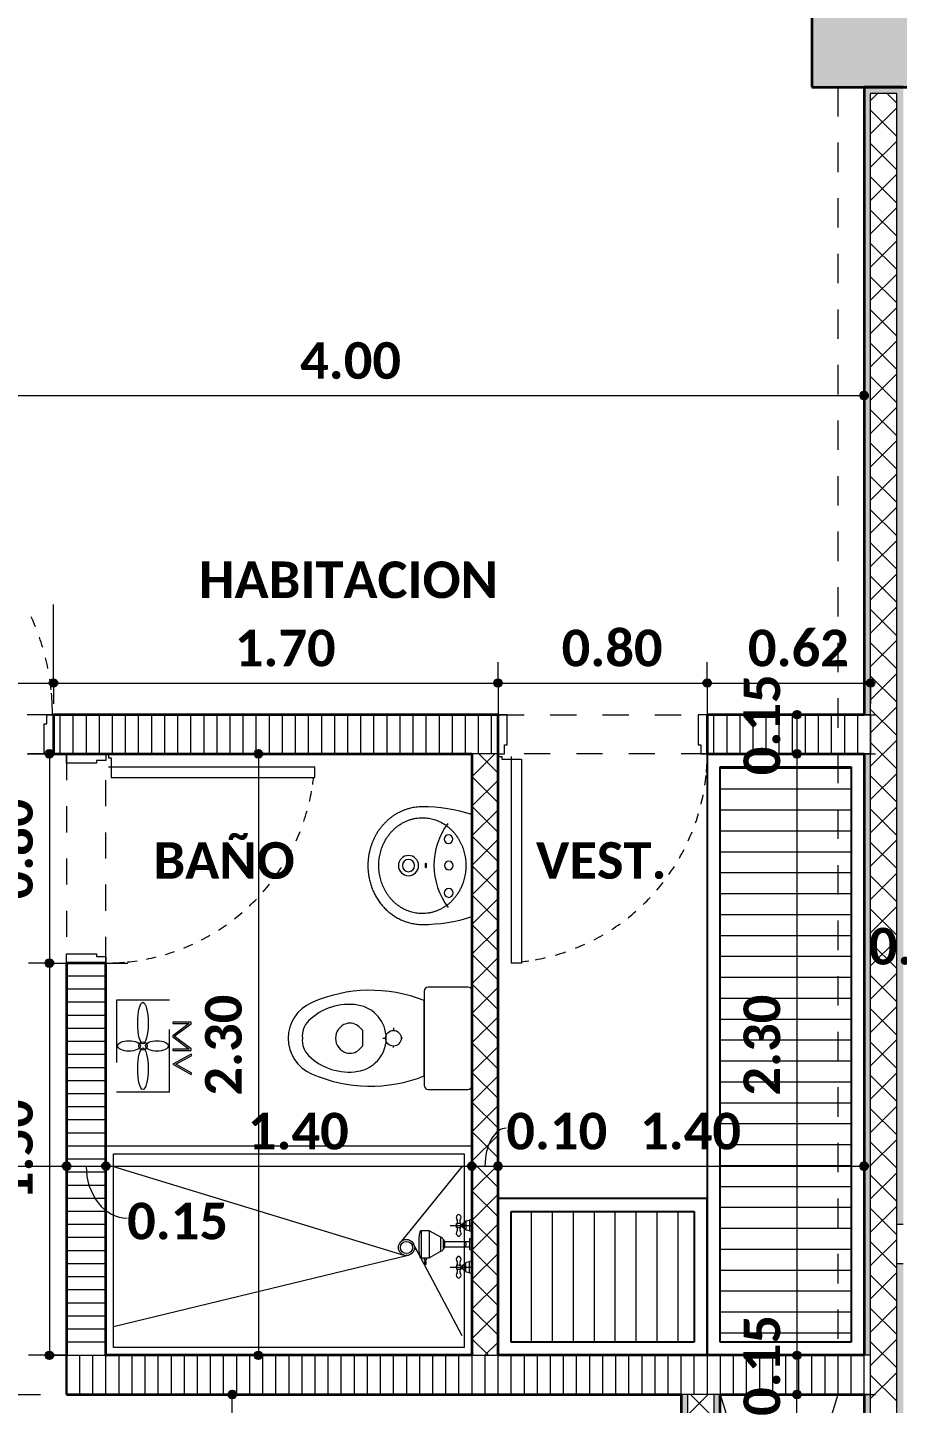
# Model space of a CAD drawing. Header units: metres. Extents: x -144 to 1000, y -717 to 29.
# Drawn here: x 600.99 to 604.31, y -554.31 to -549.05 of the extents above; entities that cross this region are included whole.
import ezdxf

# ---------------------------------------------------------------- set-up
doc = ezdxf.new("R2010")
doc.units = ezdxf.units.M
for name, pattern in [('Basculante', [0.11625, 0.075, -0.04125]), ('basculante modificado', [0.18, 0.1125, -0.0675]), ('Derribado', [0.36, 0.24, -0.12]), ('Trazo', [0.45, 0.225, -0.225]), ('Trazo_2_', [0.47625, 0.238125, -0.238125])]:
    doc.linetypes.add(name, pattern=pattern)
doc.layers.get('0').update_dxf_attribs({"color": 1})
for name, color, linetype, lineweight in [('A-ANNO-DIMS', 1, 'Continuous', 9), ('A-DETL', 1, 'Continuous', 9), ('A-DETL-GENF', 1, 'Continuous', 9), ('A-DETL-GENF-HDLN', 1, 'Trazo_2_', 9), ('A-DETL-MEDM', 1, 'Continuous', 30), ('A-DETL-THIN', 1, 'Continuous', 9), ('A-DOOR', 1, 'Continuous', 9), ('A-DOOR-FRAM', 1, 'Continuous', 9), ('A-DOOR-HDLN', 1, 'Trazo', 20), ('A-GENM', 1, 'Continuous', 9), ('A-WALL', 4, 'Continuous', 9), ('G-ANNO-TEXT', 2, 'Continuous', 9), ('P-SANR-FIXT', 1, 'Continuous', 9), ('S-COLS', 7, 'Continuous', 9)]:
    doc.layers.add(name, color=color, linetype=linetype, lineweight=lineweight)
doc.layers.add('A-WALL-PATT', color=7, linetype='Continuous', lineweight=35, true_color=0x9c9c9c)
doc.styles.add('Calibri_B', font='calibrib.ttf', dxfattribs={"height": 0.165})
doc.styles.add('Calibri_B_5', font='calibrib.ttf', dxfattribs={"height": 0.66})

# ---------------------------------------------------------------- blocks, each defined once
blk = doc.blocks.new('P')
at = {"layer": 'A-ANNO-DIMS', "lineweight": 25}
h = blk.add_hatch(color=256, dxfattribs=at)
edge = h.paths.add_edge_path()
edge.add_arc((599.7622, -487.4484), 0.015, 0, 360)
h = blk.add_hatch(color=256, dxfattribs=at)
edge = h.paths.add_edge_path()
edge.add_arc((596.6622, -488.5478), 0.015, 0, 360)
h = blk.add_hatch(color=256, dxfattribs=at)
edge = h.paths.add_edge_path()
edge.add_arc((596.6622, -488.5478), 0.015, 0, 360)
h = blk.add_hatch(color=256, dxfattribs=at)
edge = h.paths.add_edge_path()
edge.add_arc((598.3624, -488.5478), 0.015, 0, 360)
h = blk.add_hatch(color=256, dxfattribs=at)
edge = h.paths.add_edge_path()
edge.add_arc((598.3624, -488.5478), 0.015, 0, 360)
h = blk.add_hatch(color=256, dxfattribs=at)
edge = h.paths.add_edge_path()
edge.add_arc((599.1624, -488.5478), 0.015, 0, 360)
h = blk.add_hatch(color=256, dxfattribs=at)
edge = h.paths.add_edge_path()
edge.add_arc((599.1624, -488.5478), 0.015, 0, 360)
h = blk.add_hatch(color=256, dxfattribs=at)
edge = h.paths.add_edge_path()
edge.add_arc((599.7872, -488.5478), 0.015, 0, 360)
h = blk.add_hatch(color=256, dxfattribs=at)
edge = h.paths.add_edge_path()
edge.add_arc((599.5054, -488.6688), 0.015, 0, 360)
h = blk.add_hatch(color=256, dxfattribs=at)
edge = h.paths.add_edge_path()
edge.add_arc((596.6467, -488.8188), 0.015, 0, 360)
h = blk.add_hatch(color=256, dxfattribs=at)
edge = h.paths.add_edge_path()
edge.add_arc((597.446, -488.8188), 0.015, 0, 360)
h = blk.add_hatch(color=256, dxfattribs=at)
edge = h.paths.add_edge_path()
edge.add_arc((599.5054, -488.8188), 0.015, 0, 360)
h = blk.add_hatch(color=256, dxfattribs=at)
edge = h.paths.add_edge_path()
edge.add_arc((599.5054, -488.8188), 0.015, 0, 360)
h = blk.add_hatch(color=256, dxfattribs=at)
edge = h.paths.add_edge_path()
edge.add_arc((596.6467, -489.6188), 0.015, 0, 360)
h = blk.add_hatch(color=256, dxfattribs=at)
edge = h.paths.add_edge_path()
edge.add_arc((596.6467, -489.6188), 0.015, 0, 360)
h = blk.add_hatch(color=256, dxfattribs=at)
edge = h.paths.add_edge_path()
edge.add_arc((596.7124, -490.3953), 0.015, 0, 360)
h = blk.add_hatch(color=256, dxfattribs=at)
edge = h.paths.add_edge_path()
edge.add_arc((596.7124, -490.3953), 0.015, 0, 360)
h = blk.add_hatch(color=256, dxfattribs=at)
edge = h.paths.add_edge_path()
edge.add_arc((596.8624, -490.3953), 0.015, 0, 360)
h = blk.add_hatch(color=256, dxfattribs=at)
edge = h.paths.add_edge_path()
edge.add_arc((596.8624, -490.3953), 0.015, 0, 360)
h = blk.add_hatch(color=256, dxfattribs=at)
edge = h.paths.add_edge_path()
edge.add_arc((598.2624, -490.3953), 0.015, 0, 360)
h = blk.add_hatch(color=256, dxfattribs=at)
edge = h.paths.add_edge_path()
edge.add_arc((598.2624, -490.3953), 0.015, 0, 360)
h = blk.add_hatch(color=256, dxfattribs=at)
edge = h.paths.add_edge_path()
edge.add_arc((598.3624, -490.3953), 0.015, 0, 360)
h = blk.add_hatch(color=256, dxfattribs=at)
edge = h.paths.add_edge_path()
edge.add_arc((598.3624, -490.3953), 0.015, 0, 360)
h = blk.add_hatch(color=256, dxfattribs=at)
edge = h.paths.add_edge_path()
edge.add_arc((599.7624, -490.3953), 0.015, 0, 360)
h = blk.add_hatch(color=256, dxfattribs=at)
edge = h.paths.add_edge_path()
edge.add_arc((596.6467, -491.1188), 0.015, 0, 360)
h = blk.add_hatch(color=256, dxfattribs=at)
edge = h.paths.add_edge_path()
edge.add_arc((597.446, -491.1188), 0.015, 0, 360)
h = blk.add_hatch(color=256, dxfattribs=at)
edge = h.paths.add_edge_path()
edge.add_arc((599.5054, -491.1188), 0.015, 0, 360)
h = blk.add_hatch(color=256, dxfattribs=at)
edge = h.paths.add_edge_path()
edge.add_arc((599.5054, -491.1188), 0.015, 0, 360)
h = blk.add_hatch(color=256, dxfattribs=at)
edge = h.paths.add_edge_path()
edge.add_arc((597.346, -491.2688), 0.015, 0, 360)
h = blk.add_hatch(color=256, dxfattribs=at)
edge = h.paths.add_edge_path()
edge.add_arc((599.5054, -491.2688), 0.015, 0, 360)
h = blk.add_hatch(color=256, dxfattribs=at)
edge = h.paths.add_edge_path()
edge.add_arc((599.5054, -491.2688), 0.015, 0, 360)
at = {"layer": 'A-WALL-PATT', "lineweight": 5, "true_color": 0x747474}
h = blk.add_hatch(color=8, dxfattribs=at)
h.paths.add_polyline_path([(599.7872, -492.7188), (599.7872, -491.2688), (599.7622, -491.2688), (599.7622, -492.7188)])
h.paths.add_polyline_path([(599.7624, -491.1188), (599.7872, -491.1188), (599.7872, -488.8188), (599.7624, -488.8188), (599.7624, -491.1187)])
h.paths.add_polyline_path([(599.7872, -488.6688), (599.7872, -486.2688), (599.7622, -486.2688), (599.7622, -488.6688), (599.7851, -488.6688)])
at = {"layer": 'A-WALL-PATT', "true_color": 0x747474}
h = blk.add_hatch(color=8, dxfattribs=at)
h.paths.add_polyline_path([(599.9122, -492.7188), (599.9122, -490.7688), (599.8872, -490.7688), (599.8872, -492.7188)])
h.paths.add_polyline_path([(599.8872, -490.6188), (599.9122, -490.6188), (599.9122, -486.2688), (599.7872, -486.2688), (599.7872, -486.2938), (599.8872, -486.2938), (599.8872, -489.7489)])
blk.add_hatch(color=8, dxfattribs=at).paths.add_polyline_path([(599.0622, -492.7188), (599.0872, -492.7188), (599.0872, -491.2688), (599.0622, -491.2688), (599.0622, -491.579)])
at = {"layer": 'A-WALL-PATT', "lineweight": 5, "true_color": 0x747474}
blk.add_hatch(color=8, dxfattribs=at).paths.add_polyline_path([(599.2122, -492.7188), (599.2122, -491.2688), (599.1872, -491.2688), (599.1872, -492.7188)])
at = {"layer": 'S-COLS', "true_color": 0x5b5b5b}
h = blk.add_hatch(color=251, dxfattribs=at)
h.paths.add_polyline_path([(591.8622, -505.1188), (592.3622, -505.1188), (592.3622, -504.2188), (591.8622, -504.2188), (591.8622, -504.9427)])
h.paths.add_polyline_path([(610.1601, -505.1188), (610.162, -505.1188), (610.162, -504.2188), (609.662, -504.2188), (609.662, -505.1188), (610.0712, -505.1188)])
h.paths.add_polyline_path([(600.0622, -505.1187), (600.0622, -504.2187), (599.5622, -504.2187), (599.5622, -505.1187)])
h.paths.add_polyline_path([(595.762, -497.4187), (597.7621, -497.4187), (597.7618, -496.9188), (596.062, -496.9188), (596.062, -494.7688), (597.7623, -494.7688), (597.7618, -494.2688), (595.762, -494.2688), (595.762, -497.3959)])
h.paths.add_polyline_path([(592.1348, -497.4187), (592.3621, -497.4187), (592.3621, -496.7188), (591.8621, -496.7188), (591.8621, -497.4187), (591.9232, -497.4187)])
h.paths.add_polyline_path([(600.0621, -497.4187), (600.0621, -496.5187), (599.5621, -496.5187), (599.5621, -497.4187)])
h.paths.add_polyline_path([(605.9709, -497.4187), (606.3623, -497.4187), (606.3623, -494.2687), (605.8623, -494.2687), (605.8623, -497.4187)])
h.paths.add_polyline_path([(609.7623, -497.4187), (610.1623, -497.4187), (610.1623, -496.7188), (609.7623, -496.7188), (609.7623, -496.9461)])
h.paths.add_polyline_path([(599.5623, -495.1688), (600.0623, -495.1688), (600.0623, -494.2688), (599.5623, -494.2688), (599.5623, -495.1468)])
h.paths.add_polyline_path([(592.137, -494.9688), (592.362, -494.9688), (592.362, -494.2677), (591.862, -494.2688), (591.862, -494.9688), (591.8813, -494.9688)])
h.paths.add_polyline_path([(609.8433, -494.9688), (610.1623, -494.9688), (610.1623, -494.2677), (609.7623, -494.2677), (609.7623, -494.9688)])
h.paths.add_polyline_path([(599.6372, -486.2688), (600.0622, -486.2688), (600.0622, -485.3688), (599.5622, -485.3688), (599.5622, -486.2688)])
h.paths.add_polyline_path([(609.9851, -486.2688), (610.1622, -486.2688), (610.1622, -485.3688), (609.6622, -485.3688), (609.6622, -486.2688), (609.9268, -486.2688)])
h.paths.add_polyline_path([(592.4922, -485.6688), (592.9622, -485.6688), (592.9622, -485.1688), (592.0622, -485.1688), (592.0622, -485.6688), (592.4872, -485.6688)])
at = {"layer": 'A-ANNO-DIMS'}
for p, q in [((599.7622, -487.4484), (599.7622, -487.1484)), ((595.7622, -487.4484), (599.7622, -487.4484)), ((599.7622, -487.4484), (599.7622, -487.5284)), ((596.6622, -488.5478), (596.6622, -488.2478)), ((596.6622, -488.5478), (596.6622, -488.2478)), ((599.7872, -488.5478), (599.7872, -488.2478)), ((598.3624, -488.5478), (598.3624, -488.4678)), ((598.3624, -488.5478), (598.3624, -488.4678)), ((599.1624, -488.5478), (599.1624, -488.4678)), ((599.1624, -488.5478), (599.1624, -488.4678)), ((595.7622, -488.5478), (596.6622, -488.5478)), ((596.6622, -488.5478), (596.6622, -488.6278)), ((596.6622, -488.5478), (598.3624, -488.5478)), ((596.6622, -488.5478), (596.6622, -488.6278)), ((598.3624, -488.5478), (598.3624, -488.8478)), ((598.3624, -488.5478), (599.1624, -488.5478)), ((598.3624, -488.5478), (598.3624, -488.8478)), ((599.1624, -488.5478), (599.1624, -488.8478)), ((599.1624, -488.5478), (599.7872, -488.5478)), ((599.1624, -488.5478), (599.1624, -488.8478)), ((599.7872, -488.5478), (599.7872, -488.6278)), ((599.5054, -488.6688), (599.4254, -488.6688)), ((599.5054, -488.6688), (599.5054, -488.8188)), ((599.5054, -488.6688), (599.8054, -488.6688)), ((596.6467, -488.8188), (596.5667, -488.8188)), ((596.6467, -488.8188), (596.6467, -489.6188)), ((596.6467, -488.8188), (596.9467, -488.8188)), ((597.446, -488.8188), (597.366, -488.8188)), ((597.446, -488.8188), (597.446, -491.1188)), ((597.446, -488.8188), (597.746, -488.8188)), ((599.5054, -488.8188), (599.4254, -488.8188)), ((599.5054, -488.8188), (599.4254, -488.8188)), ((599.5054, -488.8188), (599.8054, -488.8188)), ((599.5054, -488.8188), (599.5054, -491.1188)), ((599.5054, -488.8188), (599.8054, -488.8188)), ((596.6467, -489.6188), (596.5667, -489.6188)), ((596.6467, -489.6188), (596.5667, -489.6188)), ((596.6467, -489.6188), (596.9467, -489.6188)), ((596.6467, -489.6188), (596.6467, -491.1188)), ((596.6467, -489.6188), (596.9467, -489.6188)), ((596.7124, -490.3953), (596.7124, -490.0953)), ((596.7124, -490.3953), (596.7124, -490.0953)), ((596.8624, -490.3953), (596.8624, -490.0953)), ((596.8624, -490.3953), (596.8624, -490.0953)), ((598.2624, -490.3953), (598.2624, -490.0953)), ((598.2624, -490.3953), (598.2624, -490.0953)), ((598.3624, -490.3953), (598.3624, -490.0953)), ((598.3624, -490.3953), (598.3624, -490.0953)), ((599.7624, -490.3953), (599.7624, -490.0953)), ((595.7124, -490.3953), (596.7124, -490.3953)), ((596.7124, -490.3953), (596.7124, -490.4753)), ((596.7124, -490.3953), (596.8624, -490.3953)), ((596.7124, -490.3953), (596.7124, -490.4753)), ((596.8624, -490.3953), (596.8624, -490.4753)), ((596.8624, -490.3953), (598.2624, -490.3953)), ((596.8624, -490.3953), (596.8624, -490.4753)), ((598.2624, -490.3953), (598.2624, -490.4753)), ((598.2624, -490.3953), (598.3624, -490.3953)), ((598.2624, -490.3953), (598.2624, -490.4753)), ((598.3624, -490.3953), (598.3624, -490.4753)), ((598.3624, -490.3953), (599.7624, -490.3953)), ((598.3624, -490.3953), (598.3624, -490.4753)), ((599.7624, -490.3953), (599.7624, -490.4753)), ((596.6467, -491.1188), (596.5667, -491.1188)), ((596.6467, -491.1188), (596.9467, -491.1188)), ((597.446, -491.1188), (597.366, -491.1188)), ((597.446, -491.1188), (597.746, -491.1188)), ((599.5054, -491.1188), (599.5854, -491.1188)), ((599.5054, -491.1188), (599.5054, -491.2688)), ((599.5054, -491.1188), (599.5854, -491.1188)), ((597.346, -491.2688), (597.046, -491.2688)), ((597.346, -492.7188), (597.346, -491.2688)), ((597.346, -491.2688), (597.426, -491.2688)), ((599.5054, -491.2688), (599.2054, -491.2688)), ((599.5054, -491.2688), (599.4254, -491.2688)), ((599.5054, -492.7188), (599.5054, -491.2688)), ((599.5054, -491.2688), (599.5854, -491.2688)), ((599.5054, -491.2688), (599.8054, -491.2688))]:
    blk.add_line(p, q, dxfattribs=at)
at = {"layer": 'A-ANNO-DIMS', "linetype": 'Derribado'}
blk.add_line((599.5054, -491.1188), (599.2054, -491.1188), dxfattribs=at)
blk.add_line((599.5054, -491.1188), (599.2054, -491.1188), dxfattribs=at)
at = {"layer": 'A-ANNO-DIMS', "lineweight": 25}
for centre in [(599.7622, -487.4484), (596.6622, -488.5478), (596.6622, -488.5478), (598.3624, -488.5478), (598.3624, -488.5478), (599.1624, -488.5478), (599.1624, -488.5478), (599.7872, -488.5478), (599.5054, -488.6688), (596.6467, -488.8188), (597.446, -488.8188), (599.5054, -488.8188), (599.5054, -488.8188), (596.6467, -489.6188), (596.6467, -489.6188), (596.7124, -490.3953), (596.7124, -490.3953), (596.8624, -490.3953), (596.8624, -490.3953), (598.2624, -490.3953), (598.2624, -490.3953), (598.3624, -490.3953), (598.3624, -490.3953), (599.7624, -490.3953), (596.6467, -491.1188), (597.446, -491.1188), (599.5054, -491.1188), (599.5054, -491.1188), (597.346, -491.2688), (599.5054, -491.2688), (599.5054, -491.2688)]:
    blk.add_circle(centre, 0.015, dxfattribs=at)
at = {"layer": 'A-ANNO-DIMS'}
for centre, major_axis, ratio, start_param, end_param in [((598.3941, -490.3953), (0, 0.1451), 0.562663, 0, 1.570796), ((596.944, -490.3953), (0, 0.1988), 0.787632, 1.570796, 3.141593)]:
    blk.add_ellipse(centre, major_axis=major_axis, ratio=ratio, start_param=start_param, end_param=end_param, dxfattribs=at)
at = {"layer": 'A-DETL', "color": 7, "linetype": 'basculante modificado'}
for p, q in [((599.6622, -486.2688), (599.6622, -494.2677)), ((599.2122, -491.2688), (599.6622, -492.7184)), ((599.6622, -491.2691), (599.2122, -492.7188))]:
    blk.add_line(p, q, dxfattribs=at)
at = {"layer": 'A-DETL-GENF', "linetype": 'Basculante'}
for p, q in [((596.6622, -488.6688), (595.7622, -488.6688)), ((596.6622, -488.8188), (596.6622, -488.6688)), ((598.3624, -488.8188), (598.3624, -488.6688)), ((598.3624, -488.6688), (599.1624, -488.6688)), ((599.1624, -488.6688), (599.1624, -488.8188)), ((595.7622, -488.8188), (596.6622, -488.8188)), ((596.8624, -488.8188), (596.7124, -488.8188)), ((596.7124, -488.8188), (596.7124, -489.6188)), ((596.8624, -489.6188), (596.8624, -488.8188)), ((599.1624, -488.8188), (598.3624, -488.8188)), ((596.7124, -489.6188), (596.8624, -489.6188)), ((596.7124, -491.1188), (595.7124, -491.1188)), ((595.7124, -491.2688), (596.7124, -491.2688))]:
    blk.add_line(p, q, dxfattribs=at)
at = {"layer": 'A-DETL-GENF', "color": 251, "true_color": 0x535353}
for p, q in [((599.2122, -488.8728), (599.7124, -488.8728)), ((599.2122, -488.9528), (599.7124, -488.9528)), ((599.2122, -489.0328), (599.7124, -489.0328)), ((599.2122, -489.1128), (599.7124, -489.1128)), ((599.2122, -489.1928), (599.7124, -489.1928)), ((599.2122, -489.2728), (599.7124, -489.2728)), ((599.2122, -489.3528), (599.7124, -489.3528)), ((599.2122, -489.4328), (599.7124, -489.4328)), ((599.2122, -489.5128), (599.7124, -489.5128)), ((599.2122, -489.5928), (599.7124, -489.5928)), ((599.2122, -489.6728), (599.7124, -489.6728)), ((599.2122, -489.7528), (599.7124, -489.7528)), ((599.2122, -489.8328), (599.7124, -489.8328)), ((599.2122, -489.9128), (599.7124, -489.9128)), ((599.2122, -489.9928), (599.7124, -489.9928)), ((599.2122, -490.0728), (599.7124, -490.0728)), ((599.2122, -490.1528), (599.7124, -490.1528)), ((599.2122, -490.2328), (599.7124, -490.2328)), ((599.2122, -490.3128), (599.7124, -490.3128)), ((599.2122, -490.3928), (599.7124, -490.3928)), ((599.2122, -490.4728), (599.7124, -490.4728)), ((598.4908, -491.0688), (598.4908, -490.5688)), ((598.5708, -491.0688), (598.5708, -490.5688)), ((598.6508, -491.0688), (598.6508, -490.5688)), ((598.7308, -491.0688), (598.7308, -490.5688)), ((598.8108, -491.0688), (598.8108, -490.5688)), ((598.8908, -491.0688), (598.8908, -490.5688)), ((598.9708, -491.0688), (598.9708, -490.5688)), ((599.0508, -491.0688), (599.0508, -490.5688)), ((599.2122, -490.5528), (599.7124, -490.5528)), ((599.2122, -490.6328), (599.7124, -490.6328)), ((599.2122, -490.7128), (599.7124, -490.7128)), ((599.2122, -490.7928), (599.7124, -490.7928)), ((599.2122, -490.8728), (599.7124, -490.8728)), ((599.2122, -490.9528), (599.7124, -490.9528)), ((599.2122, -491.0328), (599.7124, -491.0328))]:
    blk.add_line(p, q, dxfattribs=at)
at = {"layer": 'A-DETL-GENF'}
for p, q in [((597.1888, -489.8443), (597.1182, -489.8443)), ((597.1182, -489.8443), (597.1182, -489.85)), ((597.1182, -489.85), (597.1811, -489.85)), ((597.1811, -489.85), (597.1182, -489.8964)), ((597.1245, -489.8988), (597.1888, -489.8514)), ((597.1888, -489.8514), (597.1888, -489.8443)), ((597.1182, -489.8964), (597.1182, -489.9012)), ((597.1182, -489.9012), (597.1811, -489.9476)), ((597.1888, -489.9462), (597.1245, -489.8988)), ((597.1811, -489.9476), (597.1182, -489.9476)), ((597.1182, -489.9476), (597.1182, -489.9533)), ((597.1182, -489.9533), (597.1888, -489.9533)), ((597.1888, -489.9673), (597.1182, -490.0058)), ((597.1301, -490.0058), (597.1916, -489.9723)), ((597.1888, -489.9533), (597.1888, -489.9462)), ((597.1916, -489.9723), (597.1888, -489.9673)), ((597.1182, -490.0058), (597.1888, -490.0443)), ((597.1916, -490.0392), (597.1301, -490.0058)), ((597.1888, -490.0443), (597.1916, -490.0392))]:
    blk.add_line(p, q, dxfattribs=at)
blk.add_circle((597.0045, -489.9356), 0.0159, dxfattribs=at)
for centre, major_axis, ratio in [((597.0045, -489.8482), (0, 0.0795), 0.25), ((596.9508, -489.9356), (-0.0438, 0), 0.454545), ((597.0582, -489.9356), (-0.0438, 0), 0.454545), ((597.0045, -490.023), (0, -0.0795), 0.25)]:
    blk.add_ellipse(centre, major_axis=major_axis, ratio=ratio, dxfattribs=at)
at = {"layer": 'A-DETL-GENF-HDLN'}
for p, q in [((596.9028, -489.7608), (596.9028, -490.1108)), ((597.1057, -489.7608), (596.9028, -489.7608)), ((597.1057, -490.1108), (597.1057, -489.7608)), ((596.9028, -490.1108), (597.1057, -490.1108))]:
    blk.add_line(p, q, dxfattribs=at)
at = {"layer": 'A-DETL-MEDM'}
blk.add_line((596.7124, -491.2688), (596.7124, -491.1188), dxfattribs=at)
at = {"layer": 'A-DETL-THIN'}
for p, q in [((599.7124, -488.8688), (599.2122, -488.8688)), ((599.2122, -488.8688), (599.2122, -491.0688)), ((599.7124, -491.0688), (599.7124, -488.8688)), ((599.1124, -490.5688), (598.4124, -490.5688)), ((598.4124, -490.5688), (598.4124, -491.0688)), ((599.1124, -491.0688), (599.1124, -490.5688)), ((598.4124, -491.0688), (599.1124, -491.0688)), ((599.2122, -491.0688), (599.7124, -491.0688))]:
    blk.add_line(p, q, dxfattribs=at)
at = {"layer": 'A-DOOR'}
for p, q in [((598.3624, -488.8188), (598.3624, -488.6688)), ((596.8624, -488.8188), (596.7124, -488.8188))]:
    blk.add_line(p, q, dxfattribs=at)
at = {"layer": 'A-DOOR', "lineweight": 15}
for p, q in [((596.8724, -488.8188), (596.8724, -488.8338)), ((596.8724, -488.8338), (596.8824, -488.8338)), ((596.8824, -488.8338), (596.8824, -488.9088)), ((598.3624, -488.8288), (598.3774, -488.8288)), ((598.3774, -488.8288), (598.3774, -488.8388)), ((598.4124, -488.8288), (598.4124, -489.6188)), ((596.8724, -488.8688), (597.6624, -488.8688)), ((597.6624, -488.9088), (597.6624, -488.8688)), ((598.3774, -488.8388), (598.4524, -488.8388)), ((598.4524, -488.8388), (598.4524, -489.6188)), ((596.8824, -488.9088), (597.6624, -488.9088)), ((598.4524, -489.6188), (598.4124, -489.6188))]:
    blk.add_line(p, q, dxfattribs=at)
at = {"layer": 'A-DOOR'}
for centre, radius, start, end in [((595.7637, -488.6667), 0.8947, 21.8777, 24.5395), ((595.7637, -488.6667), 0.8947, 16.5629, 19.2191), ((595.7637, -488.6667), 0.8947, 11.2538, 13.9081), ((595.7637, -488.6667), 0.8947, 5.9429, 8.5991), ((595.7637, -488.6667), 0.8947, 0, 5.1398), ((598.3624, -488.8188), 0.8, 354.8602, 0), ((596.8624, -488.8188), 0.8, 351.55, 353.5406), ((598.3624, -488.8188), 0.8, 351.4009, 354.0571), ((596.8624, -488.8188), 0.8, 346.8489, 349.7418), ((596.8624, -488.8188), 0.8, 346.8489, 349.7418), ((598.3624, -488.8188), 0.8, 346.0919, 348.7462), ((596.8624, -488.8188), 0.8, 341.1143, 344.1684), ((598.3624, -488.8188), 0.8, 340.7809, 343.4371), ((596.8624, -488.8188), 0.8, 335.4451, 338.2717), ((598.3624, -488.8188), 0.8, 335.4605, 338.1223), ((596.8624, -488.8188), 0.8, 329.8378, 332.634), ((598.3624, -488.8188), 0.8, 330.1233, 332.7944), ((596.8624, -488.8188), 0.8, 324.2878, 327.0559), ((598.3624, -488.8188), 0.8, 324.7622, 327.4462), ((596.8624, -488.8188), 0.8, 318.7903, 321.5328), ((598.3624, -488.8188), 0.8, 319.3702, 322.0705), ((596.8624, -488.8188), 0.8, 313.3395, 316.0594), ((598.3624, -488.8188), 0.8, 313.9406, 316.6605), ((596.8624, -488.8188), 0.8, 307.9295, 310.6298), ((598.3624, -488.8188), 0.8, 308.4672, 311.2097), ((596.8624, -488.8188), 0.8, 297.2056, 299.8767), ((596.8624, -488.8188), 0.8, 302.5538, 305.2378), ((598.3624, -488.8188), 0.8, 297.366, 300.1622), ((598.3624, -488.8188), 0.8, 302.9441, 305.7122), ((596.8624, -488.8188), 0.8, 291.8777, 294.5395), ((598.3624, -488.8188), 0.8, 291.7283, 294.5549), ((596.8624, -488.8188), 0.8, 270, 275.1398), ((596.8624, -488.8188), 0.8, 275.9429, 278.5991), ((596.8624, -488.8188), 0.8, 281.2538, 283.9081), ((596.8624, -488.8188), 0.8, 286.5629, 289.2191), ((598.3624, -488.8188), 0.8, 276.4594, 278.45), ((598.3624, -488.8188), 0.8, 280.2582, 283.1511), ((598.3624, -488.8188), 0.8, 280.2582, 283.1511), ((598.3624, -488.8188), 0.8, 285.8316, 288.8857)]:
    blk.add_arc(centre, radius, start, end, dxfattribs=at)
at = {"layer": 'A-DOOR-FRAM', "lineweight": 15}
for p, q in [((596.6372, -488.6688), (596.6622, -488.6688)), ((596.6372, -488.7038), (596.6372, -488.6688)), ((598.3974, -488.6688), (598.3624, -488.6688)), ((598.3974, -488.7838), (598.3974, -488.6688)), ((599.1624, -488.6688), (599.1274, -488.6688)), ((599.1274, -488.6688), (599.1274, -488.7838)), ((596.6272, -488.7038), (596.6372, -488.7038)), ((596.6272, -488.8188), (596.6272, -488.7038)), ((596.6622, -488.8188), (596.6272, -488.8188)), ((596.7124, -488.8538), (596.7124, -488.8188)), ((596.8624, -488.8188), (596.8624, -488.8438)), ((598.3624, -488.8188), (598.3874, -488.8188)), ((598.3874, -488.8188), (598.3874, -488.7838)), ((598.3874, -488.7838), (598.3974, -488.7838)), ((599.1274, -488.7838), (599.1374, -488.7838)), ((599.1374, -488.7838), (599.1374, -488.8188)), ((599.1374, -488.8188), (599.1624, -488.8188)), ((596.8274, -488.8538), (596.7124, -488.8538)), ((596.8274, -488.8438), (596.8274, -488.8538)), ((596.8624, -488.8438), (596.8274, -488.8438)), ((596.7124, -489.5838), (596.8274, -489.5838)), ((596.7124, -489.6188), (596.7124, -489.5838)), ((596.8274, -489.5838), (596.8274, -489.5938)), ((596.8274, -489.5938), (596.8624, -489.5938)), ((596.8624, -489.5938), (596.8624, -489.6188))]:
    blk.add_line(p, q, dxfattribs=at)
at = {"layer": 'A-DOOR-HDLN'}
for p, q in [((596.6622, -488.8188), (596.6622, -488.6688)), ((599.1624, -488.6688), (599.1624, -488.8188)), ((596.7124, -489.6188), (596.8624, -489.6188))]:
    blk.add_line(p, q, dxfattribs=at)
at = {"layer": 'A-GENM', "lineweight": 25}
for p, q in [((599.7624, -488.8188), (599.1624, -488.8188)), ((599.1624, -488.8188), (599.1624, -491.1188)), ((599.7624, -491.1188), (599.7624, -488.8188)), ((599.2124, -488.8688), (599.7124, -488.8688)), ((599.2124, -491.0688), (599.2124, -488.8688)), ((599.7124, -488.8688), (599.7124, -491.0688)), ((599.1624, -490.5188), (598.3624, -490.5188)), ((598.3624, -490.5188), (598.3624, -491.1188)), ((598.4124, -491.0688), (598.4124, -490.5688)), ((598.4124, -490.5688), (599.1124, -490.5688)), ((599.1124, -490.5688), (599.1124, -491.0688)), ((599.1624, -491.1188), (599.1624, -490.5188)), ((599.1124, -491.0688), (598.4124, -491.0688)), ((599.7124, -491.0688), (599.2124, -491.0688)), ((598.3624, -491.1188), (599.1624, -491.1188)), ((599.1624, -491.1188), (599.7624, -491.1188))]:
    blk.add_line(p, q, dxfattribs=at)
at = {"layer": 'A-WALL', "lineweight": 35}
for p, q in [((599.7622, -486.2688), (599.7622, -488.6688)), ((599.9122, -486.2688), (599.7622, -486.2688)), ((598.3624, -488.6688), (596.6622, -488.6688)), ((596.6622, -488.6688), (596.6622, -488.8188)), ((598.3624, -491.1188), (598.3624, -488.6688)), ((599.7622, -488.6688), (599.1624, -488.6688)), ((599.1624, -488.6688), (599.1624, -488.8188)), ((596.6622, -488.8188), (598.2624, -488.8188)), ((598.2624, -488.8188), (598.2624, -491.1188)), ((599.1624, -488.8188), (599.7622, -488.8188)), ((599.7622, -488.8188), (599.7622, -491.1188)), ((596.7124, -489.6188), (596.7124, -491.1188)), ((596.8624, -489.6188), (596.7124, -489.6188)), ((596.8624, -491.1188), (596.8624, -489.6188)), ((598.2624, -491.1188), (596.8624, -491.1188)), ((599.7622, -491.1188), (598.3624, -491.1188)), ((596.7124, -491.2688), (599.0622, -491.2688)), ((599.0622, -491.2688), (599.0622, -492.7188)), ((599.2122, -491.2688), (599.7622, -491.2688)), ((599.2122, -492.7188), (599.2122, -491.2688)), ((599.7622, -491.2688), (599.7622, -492.7188))]:
    blk.add_line(p, q, dxfattribs=at)
at = {"layer": 'A-WALL'}
for p, q in [((599.7872, -492.7438), (599.7872, -486.2938)), ((599.8872, -486.2938), (599.7872, -486.2938)), ((599.8872, -492.7438), (599.8872, -486.2938)), ((599.7872, -488.6688), (599.7622, -488.6688)), ((598.3624, -488.8188), (598.2624, -488.8188)), ((599.7872, -488.8188), (599.7622, -488.8188)), ((599.9122, -490.6188), (599.8872, -490.6188)), ((599.9122, -490.7688), (599.8872, -490.7688)), ((598.2624, -491.1188), (598.3624, -491.1188)), ((599.7872, -491.1188), (599.7622, -491.1188)), ((599.2122, -491.2688), (599.0622, -491.2688)), ((599.0872, -491.2688), (599.0872, -492.7438)), ((599.1872, -491.2688), (599.1872, -492.7438)), ((599.7872, -491.2688), (599.7622, -491.2688))]:
    blk.add_line(p, q, dxfattribs=at)
at = {"layer": 'A-WALL-PATT', "color": 1, "lineweight": 5, "true_color": 0xff0000}
for p, q in [((599.7872, -486.3205), (599.814, -486.2938)), ((599.8872, -486.3302), (599.8507, -486.2938)), ((599.7872, -486.4478), (599.8872, -486.3478)), ((599.8872, -486.4575), (599.7872, -486.3575)), ((599.7872, -486.5751), (599.8872, -486.4751)), ((599.8872, -486.5848), (599.7872, -486.4848)), ((599.7872, -486.7024), (599.8872, -486.6024)), ((599.8872, -486.7121), (599.7872, -486.6121)), ((599.7872, -486.8297), (599.8872, -486.7297)), ((599.8872, -486.8393), (599.7872, -486.7393)), ((599.7872, -486.9569), (599.8872, -486.8569)), ((599.8872, -486.9666), (599.7872, -486.8666)), ((599.7872, -487.0842), (599.8872, -486.9842)), ((599.8872, -487.0939), (599.7872, -486.9939)), ((599.7872, -487.2115), (599.8872, -487.1115)), ((599.8872, -487.2212), (599.7872, -487.1212)), ((599.7872, -487.3388), (599.8872, -487.2388)), ((599.8872, -487.3485), (599.7872, -487.2485)), ((599.7872, -487.466), (599.8872, -487.366)), ((599.8872, -487.4757), (599.7872, -487.3757)), ((599.7872, -487.5933), (599.8872, -487.4933)), ((599.8872, -487.603), (599.7872, -487.503)), ((599.7872, -487.7206), (599.8872, -487.6206)), ((599.8872, -487.7303), (599.7872, -487.6303)), ((599.7872, -487.8479), (599.8872, -487.7479)), ((599.8872, -487.8576), (599.7872, -487.7576)), ((599.7872, -487.9752), (599.8872, -487.8752)), ((599.8872, -487.9849), (599.7872, -487.8849)), ((599.7872, -488.1024), (599.8872, -488.0024)), ((599.8872, -488.1121), (599.7872, -488.0121)), ((599.7872, -488.2297), (599.8872, -488.1297)), ((599.8872, -488.2394), (599.7872, -488.1394)), ((599.7872, -488.357), (599.8872, -488.257)), ((599.8872, -488.3667), (599.7872, -488.2667)), ((599.7872, -488.4843), (599.8872, -488.3843)), ((599.8872, -488.494), (599.7872, -488.394)), ((599.7872, -488.6116), (599.8872, -488.5116)), ((599.8872, -488.6213), (599.7872, -488.5213)), ((599.7872, -488.7388), (599.8872, -488.6388)), ((599.8872, -488.7485), (599.7872, -488.6485)), ((599.7872, -488.8661), (599.8872, -488.7661)), ((599.8872, -488.8758), (599.7872, -488.7758)), ((599.7872, -488.9934), (599.8872, -488.8934)), ((599.8872, -489.0031), (599.7872, -488.9031)), ((599.7872, -489.1207), (599.8872, -489.0207)), ((599.8872, -489.1304), (599.7872, -489.0304)), ((599.7872, -489.248), (599.8872, -489.148)), ((599.8872, -489.2576), (599.7872, -489.1576)), ((599.7872, -489.3752), (599.8872, -489.2752)), ((599.8872, -489.3849), (599.7872, -489.2849)), ((599.7872, -489.5025), (599.8872, -489.4025)), ((599.8872, -489.5122), (599.7872, -489.4122)), ((599.7872, -489.6298), (599.8872, -489.5298)), ((599.8872, -489.6395), (599.7872, -489.5395)), ((599.7872, -489.7571), (599.8872, -489.6571)), ((599.8872, -489.7668), (599.7872, -489.6668)), ((599.7872, -489.8844), (599.8872, -489.7844)), ((599.8872, -489.894), (599.7872, -489.794)), ((599.7872, -490.0116), (599.8872, -489.9116)), ((599.8872, -490.0213), (599.7872, -489.9213)), ((599.7872, -490.1389), (599.8872, -490.0389)), ((599.8872, -490.1486), (599.7872, -490.0486)), ((599.7872, -490.2662), (599.8872, -490.1662)), ((599.8872, -490.2759), (599.7872, -490.1759)), ((599.7872, -490.3935), (599.8872, -490.2935)), ((599.8872, -490.4032), (599.7872, -490.3032)), ((599.7872, -490.5207), (599.8872, -490.4207)), ((599.8872, -490.5304), (599.7872, -490.4304)), ((599.7872, -490.648), (599.8872, -490.548)), ((599.8872, -490.6577), (599.7872, -490.5577)), ((599.7872, -490.7753), (599.8872, -490.6753)), ((599.8872, -490.785), (599.7872, -490.685)), ((599.7872, -490.9026), (599.8872, -490.8026)), ((599.8872, -490.9123), (599.7872, -490.8123)), ((599.7872, -491.0299), (599.8872, -490.9299)), ((599.8872, -491.0396), (599.7872, -490.9396)), ((599.7872, -491.1571), (599.8872, -491.0571)), ((599.8872, -491.1668), (599.7872, -491.0668)), ((599.7872, -491.2844), (599.8872, -491.1844)), ((599.8872, -491.2941), (599.7872, -491.1941)), ((599.0872, -491.348), (599.1665, -491.2688)), ((599.1872, -491.3578), (599.0981, -491.2688))]:
    blk.add_line(p, q, dxfattribs=at)
at = {"layer": 'A-WALL-PATT', "color": 8, "lineweight": 5, "true_color": 0x727272}
for p, q in [((596.6868, -488.6688), (596.6868, -488.8188)), ((596.7368, -488.6688), (596.7368, -488.8188)), ((596.7868, -488.6688), (596.7868, -488.8188)), ((596.8368, -488.6688), (596.8368, -488.8188)), ((596.8868, -488.6688), (596.8868, -488.8188)), ((596.9368, -488.6688), (596.9368, -488.8188)), ((596.9868, -488.6688), (596.9868, -488.8188)), ((597.0368, -488.6688), (597.0368, -488.8188)), ((597.0868, -488.6688), (597.0868, -488.8188)), ((597.1368, -488.6688), (597.1368, -488.8188)), ((597.1868, -488.6688), (597.1868, -488.8188)), ((597.2368, -488.6688), (597.2368, -488.8188)), ((597.2868, -488.6688), (597.2868, -488.8188)), ((597.3368, -488.6688), (597.3368, -488.8188)), ((597.3868, -488.6688), (597.3868, -488.8188)), ((597.4368, -488.6688), (597.4368, -488.8188)), ((597.4868, -488.6688), (597.4868, -488.8188)), ((597.5368, -488.6688), (597.5368, -488.8188)), ((597.5868, -488.6688), (597.5868, -488.8188)), ((597.6368, -488.6688), (597.6368, -488.8188)), ((597.6868, -488.6688), (597.6868, -488.8188)), ((597.7368, -488.6688), (597.7368, -488.8188)), ((597.7868, -488.6688), (597.7868, -488.8188)), ((597.8368, -488.6688), (597.8368, -488.8188)), ((597.8868, -488.6688), (597.8868, -488.8188)), ((597.9368, -488.6688), (597.9368, -488.8188)), ((597.9868, -488.6688), (597.9868, -488.8188)), ((598.0368, -488.6688), (598.0368, -488.8188)), ((598.0868, -488.6688), (598.0868, -488.8188)), ((598.1368, -488.6688), (598.1368, -488.8188)), ((598.1868, -488.6688), (598.1868, -488.8188)), ((598.2368, -488.6688), (598.2368, -488.8188)), ((598.2868, -488.6688), (598.2868, -488.8188)), ((598.3368, -488.6688), (598.3368, -488.8188)), ((599.1868, -488.6688), (599.1868, -488.8188)), ((599.2368, -488.6688), (599.2368, -488.8188)), ((599.2868, -488.6688), (599.2868, -488.8188)), ((599.3368, -488.6688), (599.3368, -488.8188)), ((599.3868, -488.6688), (599.3868, -488.8188)), ((599.4368, -488.6688), (599.4368, -488.8188)), ((599.4868, -488.6688), (599.4868, -488.8188)), ((599.5368, -488.6688), (599.5368, -488.8188)), ((599.5868, -488.6688), (599.5868, -488.8188)), ((599.6368, -488.6688), (599.6368, -488.8188)), ((599.6868, -488.6688), (599.6868, -488.8188)), ((599.7368, -488.6688), (599.7368, -488.8188)), ((599.7868, -488.6688), (599.7868, -488.8188)), ((596.8624, -489.6188), (596.7124, -489.6188)), ((596.8624, -489.6688), (596.7124, -489.6688)), ((596.8624, -489.7188), (596.7124, -489.7188)), ((596.8624, -489.7688), (596.7124, -489.7688)), ((596.8624, -489.8188), (596.7124, -489.8188)), ((596.8624, -489.8688), (596.7124, -489.8688)), ((596.8624, -489.9188), (596.7124, -489.9188)), ((596.8624, -489.9688), (596.7124, -489.9688)), ((596.8624, -490.0188), (596.7124, -490.0188)), ((596.8624, -490.0688), (596.7124, -490.0688)), ((596.8624, -490.1188), (596.7124, -490.1188)), ((596.8624, -490.1688), (596.7124, -490.1688)), ((596.8624, -490.2188), (596.7124, -490.2188)), ((596.8624, -490.2688), (596.7124, -490.2688)), ((596.8624, -490.3188), (596.7124, -490.3188)), ((596.8624, -490.3688), (596.7124, -490.3688)), ((596.8624, -490.4188), (596.7124, -490.4188)), ((596.8624, -490.4688), (596.7124, -490.4688)), ((596.8624, -490.5188), (596.7124, -490.5188)), ((596.8624, -490.5688), (596.7124, -490.5688)), ((596.8624, -490.6188), (596.7124, -490.6188)), ((596.8624, -490.6688), (596.7124, -490.6688)), ((596.8624, -490.7188), (596.7124, -490.7188)), ((596.8624, -490.7688), (596.7124, -490.7688)), ((596.8624, -490.8188), (596.7124, -490.8188)), ((596.8624, -490.8688), (596.7124, -490.8688)), ((596.8624, -490.9188), (596.7124, -490.9188)), ((596.8624, -490.9688), (596.7124, -490.9688)), ((596.8624, -491.0188), (596.7124, -491.0188)), ((596.8624, -491.0688), (596.7124, -491.0688)), ((596.7618, -491.1188), (596.7618, -491.2688)), ((596.8118, -491.1188), (596.8118, -491.2688)), ((596.8618, -491.1188), (596.8618, -491.2688)), ((596.9118, -491.1188), (596.9118, -491.2688)), ((596.9618, -491.1188), (596.9618, -491.2688)), ((597.0118, -491.1188), (597.0118, -491.2688)), ((597.0618, -491.1188), (597.0618, -491.2688)), ((597.1118, -491.1188), (597.1118, -491.2688)), ((597.1618, -491.1188), (597.1618, -491.2688)), ((597.2118, -491.1188), (597.2118, -491.2688)), ((597.2618, -491.1188), (597.2618, -491.2688)), ((597.3118, -491.1188), (597.3118, -491.2688)), ((597.3618, -491.1188), (597.3618, -491.2688)), ((597.4118, -491.1188), (597.4118, -491.2688)), ((597.4618, -491.1188), (597.4618, -491.2688)), ((597.5118, -491.1188), (597.5118, -491.2688)), ((597.5618, -491.1188), (597.5618, -491.2688)), ((597.6118, -491.1188), (597.6118, -491.2688)), ((597.6618, -491.1188), (597.6618, -491.2688)), ((597.7118, -491.1188), (597.7118, -491.2688)), ((597.7618, -491.1188), (597.7618, -491.2688)), ((597.8118, -491.1188), (597.8118, -491.2688)), ((597.8618, -491.1188), (597.8618, -491.2688)), ((597.9118, -491.1188), (597.9118, -491.2688)), ((597.9618, -491.1188), (597.9618, -491.2688)), ((598.0118, -491.1188), (598.0118, -491.2688)), ((598.0618, -491.1188), (598.0618, -491.2688)), ((598.1118, -491.1188), (598.1118, -491.2688)), ((598.1618, -491.1188), (598.1618, -491.2688)), ((598.2118, -491.1188), (598.2118, -491.2688)), ((598.2618, -491.1188), (598.2618, -491.2688)), ((598.3118, -491.1188), (598.3118, -491.2688)), ((598.3618, -491.1188), (598.3618, -491.2688)), ((598.4118, -491.1188), (598.4118, -491.2688)), ((598.4618, -491.1188), (598.4618, -491.2688)), ((598.5118, -491.1188), (598.5118, -491.2688)), ((598.5618, -491.1188), (598.5618, -491.2688)), ((598.6118, -491.1188), (598.6118, -491.2688)), ((598.6618, -491.1188), (598.6618, -491.2688)), ((598.7118, -491.1188), (598.7118, -491.2688)), ((598.7618, -491.1188), (598.7618, -491.2688)), ((598.8118, -491.1188), (598.8118, -491.2688)), ((598.8618, -491.1188), (598.8618, -491.2688)), ((598.9118, -491.1188), (598.9118, -491.2688)), ((598.9618, -491.1188), (598.9618, -491.2688)), ((599.0118, -491.1188), (599.0118, -491.2688)), ((599.0618, -491.1188), (599.0618, -491.2688)), ((599.1118, -491.1188), (599.1118, -491.2688)), ((599.1618, -491.1188), (599.1618, -491.2688)), ((599.2118, -491.1188), (599.2118, -491.2688)), ((599.2618, -491.1188), (599.2618, -491.2688)), ((599.3118, -491.1188), (599.3118, -491.2688)), ((599.3618, -491.1188), (599.3618, -491.2688)), ((599.4118, -491.1188), (599.4118, -491.2688)), ((599.4618, -491.1188), (599.4618, -491.2688)), ((599.5118, -491.1188), (599.5118, -491.2688)), ((599.5618, -491.1188), (599.5618, -491.2688)), ((599.6118, -491.1188), (599.6118, -491.2688)), ((599.6618, -491.1188), (599.6618, -491.2688)), ((599.7118, -491.1188), (599.7118, -491.2688)), ((599.7618, -491.1188), (599.7618, -491.2688))]:
    blk.add_line(p, q, dxfattribs=at)
at = {"layer": 'A-WALL-PATT', "color": 8, "lineweight": 5, "true_color": 0x747474}
for p, q in [((598.2624, -488.906), (598.3496, -488.8188)), ((598.3624, -488.8925), (598.2886, -488.8188)), ((598.3624, -489.0057), (598.2624, -488.9057)), ((598.2624, -489.0191), (598.3624, -488.9191)), ((598.3624, -489.1188), (598.2624, -489.0188)), ((598.2624, -489.1322), (598.3624, -489.0322)), ((598.3624, -489.2319), (598.2624, -489.1319)), ((598.2624, -489.2454), (598.3624, -489.1454)), ((598.3624, -489.3451), (598.2624, -489.2451)), ((598.2624, -489.3585), (598.3624, -489.2585)), ((598.3624, -489.4582), (598.2624, -489.3582)), ((598.2624, -489.4717), (598.3624, -489.3717)), ((598.3624, -489.5714), (598.2624, -489.4714)), ((598.2624, -489.5848), (598.3624, -489.4848)), ((598.3624, -489.6845), (598.2624, -489.5845)), ((598.2624, -489.6979), (598.3624, -489.5979)), ((598.3624, -489.7976), (598.2624, -489.6976)), ((598.2624, -489.8111), (598.3624, -489.7111)), ((598.3624, -489.9108), (598.2624, -489.8108)), ((598.2624, -489.9242), (598.3624, -489.8242)), ((598.3624, -490.0239), (598.2624, -489.9239)), ((598.2624, -490.0373), (598.3624, -489.9373)), ((598.3624, -490.137), (598.2624, -490.037)), ((598.2624, -490.1505), (598.3624, -490.0505)), ((598.3624, -490.2502), (598.2624, -490.1502)), ((598.2624, -490.2636), (598.3624, -490.1636)), ((598.3624, -490.3633), (598.2624, -490.2633)), ((598.2624, -490.3768), (598.3624, -490.2768)), ((598.3624, -490.4764), (598.2624, -490.3764)), ((598.2624, -490.4899), (598.3624, -490.3899)), ((598.3624, -490.5896), (598.2624, -490.4896)), ((598.2624, -490.603), (598.3624, -490.503)), ((598.3624, -490.7027), (598.2624, -490.6027)), ((598.2624, -490.7162), (598.3624, -490.6162)), ((598.3624, -490.8159), (598.2624, -490.7159)), ((598.2624, -490.8293), (598.3624, -490.7293)), ((598.3624, -490.929), (598.2624, -490.829)), ((598.2624, -490.9424), (598.3624, -490.8424)), ((598.3624, -491.0421), (598.2624, -490.9421)), ((598.2624, -491.0556), (598.3624, -490.9556)), ((598.3259, -491.1188), (598.2624, -491.0553)), ((598.3124, -491.1188), (598.3624, -491.0687))]:
    blk.add_line(p, q, dxfattribs=at)
at = {"layer": 'P-SANR-FIXT'}
for p, q in [((598.0802, -489.7257), (598.0802, -489.9061)), ((598.2474, -489.7107), (598.0952, -489.7107)), ((598.0802, -490.0501), (598.0802, -489.7621)), ((597.8318, -489.863), (597.8442, -489.8753)), ((597.8442, -489.8753), (597.8442, -489.9369)), ((597.9624, -489.8661), (597.9624, -489.8761)), ((597.8442, -489.9369), (597.8318, -489.9492)), ((597.9224, -489.9061), (597.9324, -489.9061)), ((597.9624, -489.9411), (597.9624, -489.9361)), ((597.9974, -489.9061), (597.9924, -489.9061)), ((598.0802, -489.9061), (598.0802, -490.0866)), ((598.0952, -490.1016), (598.2474, -490.1016)), ((598.2624, -490.3188), (596.8624, -490.3188)), ((596.8924, -491.0888), (596.8924, -490.3488)), ((596.8924, -490.3488), (598.2324, -490.3488)), ((598.2324, -490.3488), (598.2324, -491.0888)), ((596.8924, -490.3962), (598.0026, -490.7357)), ((598.226, -490.3943), (597.9917, -490.6836)), ((598.1791, -490.6219), (598.2624, -490.6219)), ((598.2041, -490.6143), (598.2063, -490.6143)), ((598.2041, -490.6174), (598.2041, -490.6143)), ((598.2216, -490.6175), (598.2284, -490.6175)), ((598.2284, -490.6139), (598.2284, -490.6299)), ((598.2387, -490.6057), (598.2387, -490.6381)), ((598.2403, -490.6041), (598.2535, -490.6014)), ((598.2535, -490.6014), (598.2535, -490.6425)), ((598.2551, -490.5998), (598.2624, -490.5983)), ((598.0686, -490.6422), (598.0686, -490.7462)), ((598.099, -490.6422), (598.0686, -490.6422)), ((598.099, -490.6422), (598.099, -490.7462)), ((598.144, -490.6675), (598.099, -490.6422)), ((598.144, -490.7208), (598.144, -490.6675)), ((598.1537, -490.6759), (598.1575, -490.6839)), ((598.1537, -490.7124), (598.1537, -490.6759)), ((598.2041, -490.6296), (598.2041, -490.6265)), ((598.2063, -490.6296), (598.2041, -490.6296)), ((598.2216, -490.6264), (598.2284, -490.6264)), ((598.2535, -490.6425), (598.2403, -490.6397)), ((598.2544, -490.672), (598.2624, -490.672)), ((598.2544, -490.7155), (598.2544, -490.672)), ((598.2624, -490.6456), (598.2551, -490.6441)), ((598.2254, -491.0443), (598.0347, -490.6857)), ((598.0433, -490.7019), (598.0433, -490.7157)), ((598.099, -490.7462), (598.144, -490.7208)), ((598.1575, -490.7044), (598.1537, -490.7124)), ((598.1575, -490.6839), (598.1575, -490.7036)), ((598.1575, -490.6839), (598.235, -490.6839)), ((598.1575, -490.7036), (598.235, -490.7036)), ((598.235, -490.6839), (598.2544, -490.6839)), ((598.235, -490.7036), (598.2544, -490.7036)), ((598.2624, -490.7155), (598.2544, -490.7155)), ((596.8924, -491.0087), (598.0194, -490.7363)), ((598.0686, -490.7462), (598.099, -490.7462)), ((598.0818, -490.7549), (598.0818, -490.7462)), ((598.0876, -490.7549), (598.0818, -490.7549)), ((598.0818, -490.7619), (598.0818, -490.7707)), ((598.0876, -490.7619), (598.0818, -490.7619)), ((598.0818, -490.7707), (598.0876, -490.7707)), ((598.0834, -490.7619), (598.0834, -490.7549)), ((598.086, -490.7619), (598.086, -490.7549)), ((598.0876, -490.7462), (598.0876, -490.7549)), ((598.0876, -490.7707), (598.0876, -490.7619)), ((598.2041, -490.7743), (598.2041, -490.7774)), ((598.2063, -490.7743), (598.2041, -490.7743)), ((598.2216, -490.7775), (598.2284, -490.7775)), ((598.2284, -490.7899), (598.2284, -490.7739)), ((598.2387, -490.7981), (598.2387, -490.7657)), ((598.2535, -490.7614), (598.2403, -490.7641)), ((598.2535, -490.8025), (598.2535, -490.7614)), ((598.2624, -490.7583), (598.2551, -490.7598)), ((598.1791, -490.7819), (598.2624, -490.7819)), ((598.2041, -490.7865), (598.2041, -490.7896)), ((598.2041, -490.7896), (598.2063, -490.7896)), ((598.2216, -490.7864), (598.2284, -490.7864)), ((598.2403, -490.7997), (598.2535, -490.8025)), ((598.2551, -490.8041), (598.2624, -490.8056)), ((598.2324, -491.0888), (596.8924, -491.0888))]:
    blk.add_line(p, q, dxfattribs=at)
for centre, radius in [((597.9624, -489.9061), 0.03), ((598.2119, -490.6219), 0.00903), ((598.0122, -490.7065), 0.0307), ((598.0122, -490.7065), 0.0231), ((598.2119, -490.7819), 0.00903)]:
    blk.add_circle(centre, radius, dxfattribs=at)
for centre, radius, start, end in [((598.0728, -489.6353), 0.6142, 72.0171, 89.9829), ((598.384, -489.2446), 0.2666, 143.0879, 217.323), ((598.173, -489.1449), 0.017, 90, 270), ((598.173, -489.1449), 0.017, 270, 90), ((598.0201, -489.2461), 0.0386, 90, 270), ((598.0201, -489.2461), 0.0235, 90, 270), ((598.0201, -489.2461), 0.0386, 270, 90), ((598.0201, -489.2461), 0.0235, 270, 90), ((598.1744, -489.2454), 0.0168, 0, 180), ((598.1744, -489.2454), 0.0168, 180, 0), ((598.174, -489.3504), 0.017, 90, 270), ((598.174, -489.3504), 0.017, 270, 90), ((598.0728, -488.857), 0.6142, 270.0171, 287.9829), ((597.8742, -490.2812), 0.5584, 68.3591, 113.7969), ((598.0952, -489.7257), 0.015, 90, 180), ((598.2474, -489.7257), 0.015, 0, 90), ((597.7095, -489.9075), 0.15, 113.7969, 179.4689), ((597.792, -489.9966), 0.2199, 80.9061, 134.3974), ((597.8065, -489.9061), 0.1282, 359.9985, 80.9061), ((597.6953, -489.8978), 0.0816, 134.3974, 185.8355), ((597.7989, -489.9061), 0.0581, 107.1865, 252.8171), ((597.7965, -489.8984), 0.05, 45, 107.1865), ((597.7095, -489.9047), 0.15, 180.5311, 246.2031), ((597.6953, -489.9144), 0.0816, 174.1645, 225.6026), ((597.8065, -489.9061), 0.1282, 312.4453, 0.0015), ((597.792, -489.8156), 0.2199, 225.6026, 279.0939), ((597.7965, -489.9139), 0.05, 252.8171, 315), ((597.8742, -489.5311), 0.5584, 246.2031, 291.6409), ((597.8065, -489.9061), 0.1282, 279.0939, 312.4453), ((598.0952, -490.0866), 0.015, 180, 270), ((598.2474, -490.0866), 0.015, 270, 0), ((598.2155, -490.5923), 0.0127, 131.2787, 220.6125), ((598.1919, -490.6079), 0.0158, 336.2284, 27.6734), ((598.2119, -490.5864), 0.00597, 37.4869, 142.5131), ((598.2293, -490.6074), 0.0133, 149.2408, 223.1352), ((598.2082, -490.5923), 0.0127, 319.3875, 48.7213), ((598.2216, -490.6151), 0.0024, 215.3035, 270), ((598.23, -490.6139), 0.0016, 90, 180), ((598.2298, -490.603), 0.00934, 271.4421, 342.9741), ((598.2403, -490.6057), 0.0016, 90, 180), ((598.2551, -490.6014), 0.0016, 90, 180), ((598.3301, -490.6942), 0.2711, 170.1458, 189.8542), ((598.0686, -490.6478), 0.0056, 90, 180), ((598.1392, -490.6828), 0.016, 25.3085, 72.5748), ((598.2155, -490.6516), 0.0127, 139.3875, 228.7213), ((598.1919, -490.636), 0.0158, 332.3266, 23.7716), ((598.2119, -490.6575), 0.00597, 217.4869, 322.5131), ((598.2293, -490.6365), 0.0133, 136.8648, 210.7592), ((598.2082, -490.6516), 0.0127, 311.2787, 40.6125), ((598.2216, -490.6288), 0.0024, 90, 144.6965), ((598.23, -490.6299), 0.0016, 180, 270), ((598.2298, -490.6409), 0.00934, 17.0259, 88.5579), ((598.2403, -490.6381), 0.0016, 180, 270), ((598.2551, -490.6425), 0.0016, 180, 270), ((598.1392, -490.7055), 0.016, 287.4252, 334.6915), ((598.2288, -490.6938), 0.0116, 302.372, 57.628), ((598.0686, -490.7406), 0.0056, 180, 270), ((598.2155, -490.7523), 0.0127, 131.2787, 220.6125), ((598.1919, -490.7679), 0.0158, 336.2284, 27.6734), ((598.2119, -490.7464), 0.00597, 37.4869, 142.5131), ((598.2293, -490.7674), 0.0133, 149.2408, 223.1352), ((598.2082, -490.7523), 0.0127, 319.3875, 48.7213), ((598.2216, -490.7751), 0.0024, 215.3035, 270), ((598.23, -490.7739), 0.0016, 90, 180), ((598.2298, -490.763), 0.00934, 271.4421, 342.9741), ((598.2403, -490.7657), 0.0016, 90, 180), ((598.2551, -490.7614), 0.0016, 90, 180), ((598.2155, -490.8116), 0.0127, 139.3875, 228.7213), ((598.1919, -490.796), 0.0158, 332.3266, 23.7716), ((598.2119, -490.8175), 0.00597, 217.4869, 322.5131), ((598.2293, -490.7965), 0.0133, 136.8648, 210.7592), ((598.2082, -490.8116), 0.0127, 311.2787, 40.6125), ((598.2216, -490.7888), 0.0024, 90, 144.6965), ((598.23, -490.7899), 0.0016, 180, 270), ((598.2298, -490.8009), 0.00934, 17.0259, 88.5579), ((598.2403, -490.7981), 0.0016, 180, 270), ((598.2551, -490.8025), 0.0016, 180, 270)]:
    blk.add_arc(centre, radius, start, end, dxfattribs=at)
for major_axis in [(0, -0.00908), (0, 0.00908)]:
    blk.add_ellipse((598.0863, -489.2456), major_axis=major_axis, ratio=0.332108, start_param=3.141593, end_param=6.283185, dxfattribs=at)
for points, knots in [([(598.073, -489.0211), (598.0649, -489.0212), (598.0529, -489.0219), (598.0373, -489.0243), (598.0257, -489.0269), (598.0143, -489.0301), (598.0029, -489.0341), (597.9918, -489.0388), (597.9811, -489.044), (597.9707, -489.0499), (597.9606, -489.0565), (597.9508, -489.0637), (597.9415, -489.0714), (597.9327, -489.0796), (597.9242, -489.0884), (597.9163, -489.0977), (597.9088, -489.1073), (597.902, -489.1173), (597.8956, -489.1279), (597.8898, -489.1387), (597.8845, -489.1498), (597.8799, -489.1612), (597.8759, -489.1729), (597.8724, -489.1848), (597.8696, -489.1968), (597.8674, -489.209), (597.8658, -489.2213), (597.8649, -489.2338), (597.8645, -489.2461), (597.8649, -489.2585), (597.8658, -489.2709), (597.8674, -489.2833), (597.8694, -489.2944), (597.8717, -489.3044), (597.8749, -489.3164), (597.8798, -489.3311), (597.887, -489.348), (597.8955, -489.3645), (597.9053, -489.3801), (597.9161, -489.3947), (597.9283, -489.4085), (597.9414, -489.421), (597.9555, -489.4323), (597.9707, -489.4425), (597.9863, -489.4511), (598.0029, -489.4583), (598.02, -489.464), (598.0372, -489.4681), (598.0549, -489.4705), (598.0669, -489.4711), (598.073, -489.4711)], [0, 0, 0, 0, 0.035714, 0.053571, 0.071429, 0.089286, 0.107143, 0.125, 0.142857, 0.160714, 0.178571, 0.196429, 0.214286, 0.232143, 0.25, 0.267857, 0.285714, 0.303571, 0.321429, 0.339286, 0.357143, 0.375, 0.392857, 0.410714, 0.428571, 0.446429, 0.464286, 0.482143, 0.5, 0.517857, 0.535714, 0.553571, 0.571429, 0.584821, 0.598214, 0.625, 0.651786, 0.678571, 0.705357, 0.732143, 0.758929, 0.785714, 0.8125, 0.839286, 0.866071, 0.892857, 0.919643, 0.946429, 0.973214, 1, 1, 1, 1]), ([(598.073, -489.4295), (598.0661, -489.4294), (598.056, -489.4288), (598.0428, -489.4265), (598.0331, -489.4242), (598.0234, -489.4213), (598.0138, -489.4176), (598.0045, -489.4134), (597.9955, -489.4086), (597.9868, -489.4031), (597.9782, -489.3971), (597.9701, -489.3905), (597.9624, -489.3834), (597.9551, -489.3759), (597.9482, -489.3678), (597.9417, -489.3592), (597.9357, -489.3503), (597.9303, -489.3411), (597.9253, -489.3314), (597.9209, -489.3214), (597.917, -489.3112), (597.9138, -489.3008), (597.9111, -489.29), (597.9089, -489.2791), (597.9074, -489.2682), (597.9065, -489.2573), (597.9062, -489.2461), (597.9065, -489.235), (597.9074, -489.224), (597.9089, -489.2131), (597.9111, -489.2022), (597.9138, -489.1915), (597.9173, -489.1802), (597.9219, -489.1684), (597.9277, -489.1559), (597.9343, -489.1441), (597.9416, -489.133), (597.9498, -489.1224), (597.9587, -489.1125), (597.9681, -489.1035), (597.9782, -489.0951), (597.9889, -489.0876), (597.9999, -489.0812), (598.0115, -489.0756), (598.0234, -489.0709), (598.0355, -489.0673), (598.0518, -489.0639), (598.0644, -489.0628), (598.073, -489.0628)], [0, 0, 0, 0, 0.038462, 0.057692, 0.076923, 0.096154, 0.115385, 0.134615, 0.153846, 0.173077, 0.192308, 0.211538, 0.230769, 0.25, 0.269231, 0.288462, 0.307692, 0.326923, 0.346154, 0.365385, 0.384615, 0.403846, 0.423077, 0.442308, 0.461538, 0.480769, 0.5, 0.519231, 0.538462, 0.557692, 0.576923, 0.596154, 0.615385, 0.639423, 0.663462, 0.6875, 0.711538, 0.735577, 0.759615, 0.783654, 0.807692, 0.831731, 0.855769, 0.879808, 0.903846, 0.927885, 0.951923, 1, 1, 1, 1]), ([(598.073, -489.0628), (598.0798, -489.0628), (598.0899, -489.0635), (598.1031, -489.0657), (598.1129, -489.068), (598.1225, -489.071), (598.1321, -489.0746), (598.1415, -489.0789), (598.1505, -489.0837), (598.1592, -489.0891), (598.1677, -489.0952), (598.1759, -489.1018), (598.1836, -489.1088), (598.1909, -489.1164), (598.1978, -489.1245), (598.2043, -489.133), (598.2102, -489.1419), (598.2157, -489.1512), (598.2206, -489.1609), (598.2251, -489.1709), (598.2289, -489.1811), (598.2322, -489.1915), (598.2349, -489.2022), (598.237, -489.2131), (598.2385, -489.224), (598.2394, -489.235), (598.2397, -489.2461), (598.2394, -489.2573), (598.2385, -489.2682), (598.237, -489.2791), (598.2349, -489.29), (598.2322, -489.3008), (598.2286, -489.312), (598.2241, -489.3239), (598.2183, -489.3363), (598.2117, -489.3481), (598.2043, -489.3592), (598.1961, -489.3699), (598.1873, -489.3798), (598.1779, -489.3888), (598.1677, -489.3971), (598.1571, -489.4046), (598.1461, -489.4111), (598.1345, -489.4167), (598.1225, -489.4213), (598.1105, -489.4249), (598.0941, -489.4284), (598.0815, -489.4294), (598.073, -489.4295)], [0, 0, 0, 0, 0.038462, 0.057692, 0.076923, 0.096154, 0.115385, 0.134615, 0.153846, 0.173077, 0.192308, 0.211538, 0.230769, 0.25, 0.269231, 0.288462, 0.307692, 0.326923, 0.346154, 0.365385, 0.384615, 0.403846, 0.423077, 0.442308, 0.461538, 0.480769, 0.5, 0.519231, 0.538462, 0.557692, 0.576923, 0.596154, 0.615385, 0.639423, 0.663462, 0.6875, 0.711538, 0.735577, 0.759615, 0.783654, 0.807692, 0.831731, 0.855769, 0.879808, 0.903846, 0.927885, 0.951923, 1, 1, 1, 1])]:
    blk.add_open_spline(points, degree=3, knots=knots, dxfattribs=at)
at = {"layer": 'S-COLS', "lineweight": 35}
for p, q in [((599.5622, -485.3688), (599.5622, -486.2688)), ((599.5622, -486.2688), (600.0622, -486.2688))]:
    blk.add_line(p, q, dxfattribs=at)
at = {"layer": 'A-ANNO-DIMS', "char_height": 0.14, "width": 0.376134, "attachment_point": 1, "line_spacing_factor": 1.158048, "style": 'Calibri_B_5'}
for s, insert in [('4.00', (597.6055, -487.2444)), ('1.70', (597.3556, -488.3438)), ('0.80', (598.6057, -488.3438)), ('0.62', (599.3181, -488.3438)), ('0.05', (599.7805, -489.4842)), ('1.40', (597.4057, -490.1913)), ('0.10', (598.3941, -490.1913)), ('1.40', (598.9057, -490.1913)), ('0.15', (596.944, -490.5352))]:
    blk.add_mtext(s, dxfattribs=dict(at, insert=insert))
at = {"layer": 'A-ANNO-DIMS', "char_height": 0.14, "width": 0.376134, "attachment_point": 1, "rotation": 90, "line_spacing_factor": 1.158048, "style": 'Calibri_B_5'}
for s, insert in [('0.15', (599.3013, -488.9005)), ('0.80', (596.4427, -489.3755)), ('2.30', (597.242, -490.1255)), ('2.30', (599.3013, -490.1255)), ('1.50', (596.4427, -490.5255)), ('0.15', (599.3013, -491.3505))]:
    blk.add_mtext(s, dxfattribs=dict(at, insert=insert))
at = {"layer": 'G-ANNO-TEXT', "style": 'Calibri_B'}
for s, p in [('HABITACION', (597.2184, -488.223)), ('BAÑO', (597.0449, -489.2964)), ('VEST.', (598.5074, -489.2964))]:
    blk.add_text(s, height=0.14, dxfattribs=at).set_placement(p)

msp = doc.modelspace()

# ---------------------------------------------------------------- block references
at = {"color": 3}
msp.add_blockref('P', (4.4238, -63.007), dxfattribs=at)

doc.saveas('drawing.dxf')
